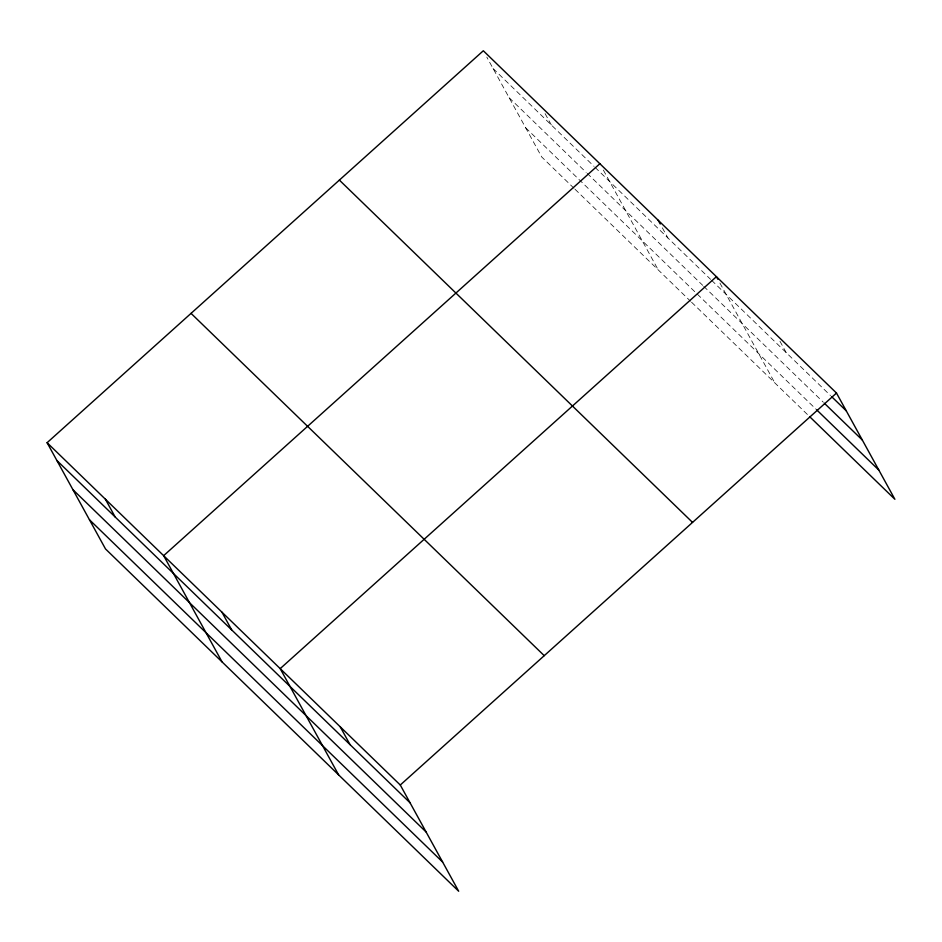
<?xml version="1.0" encoding="UTF-8"?>
<svg xmlns="http://www.w3.org/2000/svg" width="942" height="942" viewBox="0 0 942 942"><rect width="100%" height="100%" fill="white"/><g stroke="black" fill="none" stroke-linecap="round" stroke-linejoin="round"><path stroke-width="0.71" stroke-dasharray="4.71 3.53" d="M493.102 68.554L594.049 166.381M595.085 167.393L710.598 279.35M711.634 280.351L830.479 395.546M509.151 97.733L586.148 172.374M587.196 173.375L702.697 285.332M703.745 286.344L823.355 402.269M525.671 127.806L816.714 409.876M573.984 188.259L541.721 156.984L486.814 57.109M575.02 189.26L690.533 301.216M691.569 302.229L808.53 415.575M779.952 341.228L786.24 352.661M719.912 283.036L774.819 382.911M662.332 227.823L667.925 237.996M603.363 170.078L658.27 269.954M545.088 113.593L551.376 125.039"/><path stroke-width="1.41" d="M47.1 442.705L400.279 785.016L458.683 891.238L105.504 548.939L47.1 442.705L483.317 50.762L836.496 393.061L894.9 499.295L809.578 416.6M599.866 163.72L163.649 555.662L222.053 661.896M400.279 785.016L836.496 393.061M831.539 396.57L846.281 410.853M824.403 403.294L862.33 440.044M816.714 409.876L878.851 470.105M339.367 180.099L692.547 522.41M191.049 313.368L544.229 655.667M56.885 460.497L410.064 802.808M72.923 489.687L426.102 831.986M89.455 519.748L442.634 862.06M717.816 279.221L716.415 276.677L280.198 668.632L338.602 774.854M658.14 220.204L660.236 224.008M340.239 726.824L350.024 744.616M221.923 612.147L231.708 629.939M105.374 499.189L115.159 516.981"/></g></svg>
